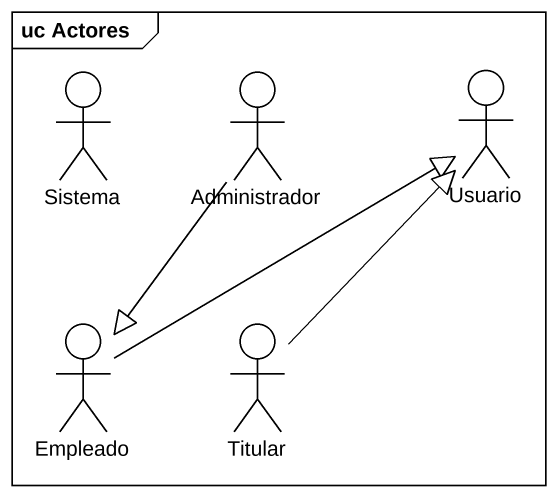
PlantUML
@startuml
mainframe uc Actores
actor Sistema
actor Administrador
actor Usuario
actor Empleado
actor Titular
Administrador --|> Empleado
Empleado -up-|> Usuario
Titular -up-|> Usuario
@enduml
